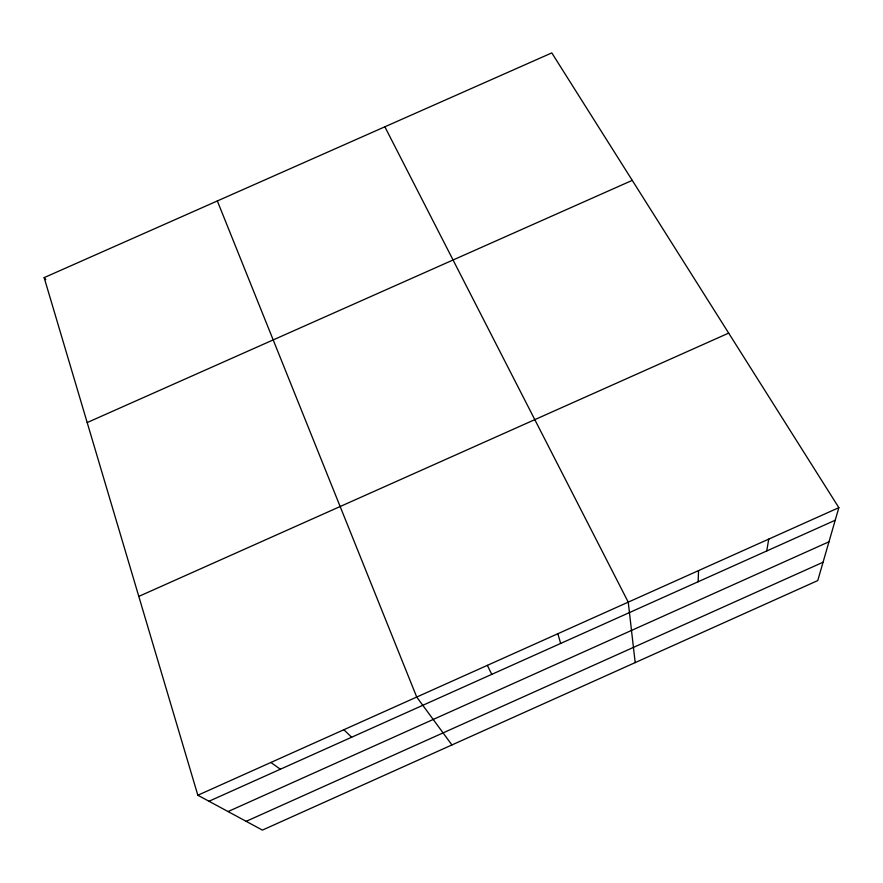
<?xml version="1.0" encoding="UTF-8"?>
<svg xmlns="http://www.w3.org/2000/svg" width="883" height="883" viewBox="0 0 883 883"><rect width="100%" height="100%" fill="white"/><g stroke="black" fill="none" stroke-linecap="round" stroke-linejoin="round"><path stroke-width="1.32" d="M698.133 581.765L698.552 570.606M766.72 550.981L768.751 539.105M838.85 507.659L817.757 580.572L262.406 830.097L197.836 795.241L44.15 277.615L551.798 52.903L838.85 507.659L197.836 795.241M208.984 801.256L835.208 520.242M228.068 811.554L828.982 541.776M246.169 821.333L823.066 562.228M138.797 596.4L728.674 333.112M87.185 422.56L632.261 180.364M270.904 762.459L280.364 769.236M343.873 729.722L351.633 737.25M44.15 277.615L45.817 279.657M451.93 744.943L416.721 697.04L217.339 200.96M384.856 126.799L628.243 602.14L635.186 662.603M487.339 665.363L491.787 674.358M557.846 633.729L560.661 643.453"/></g></svg>
